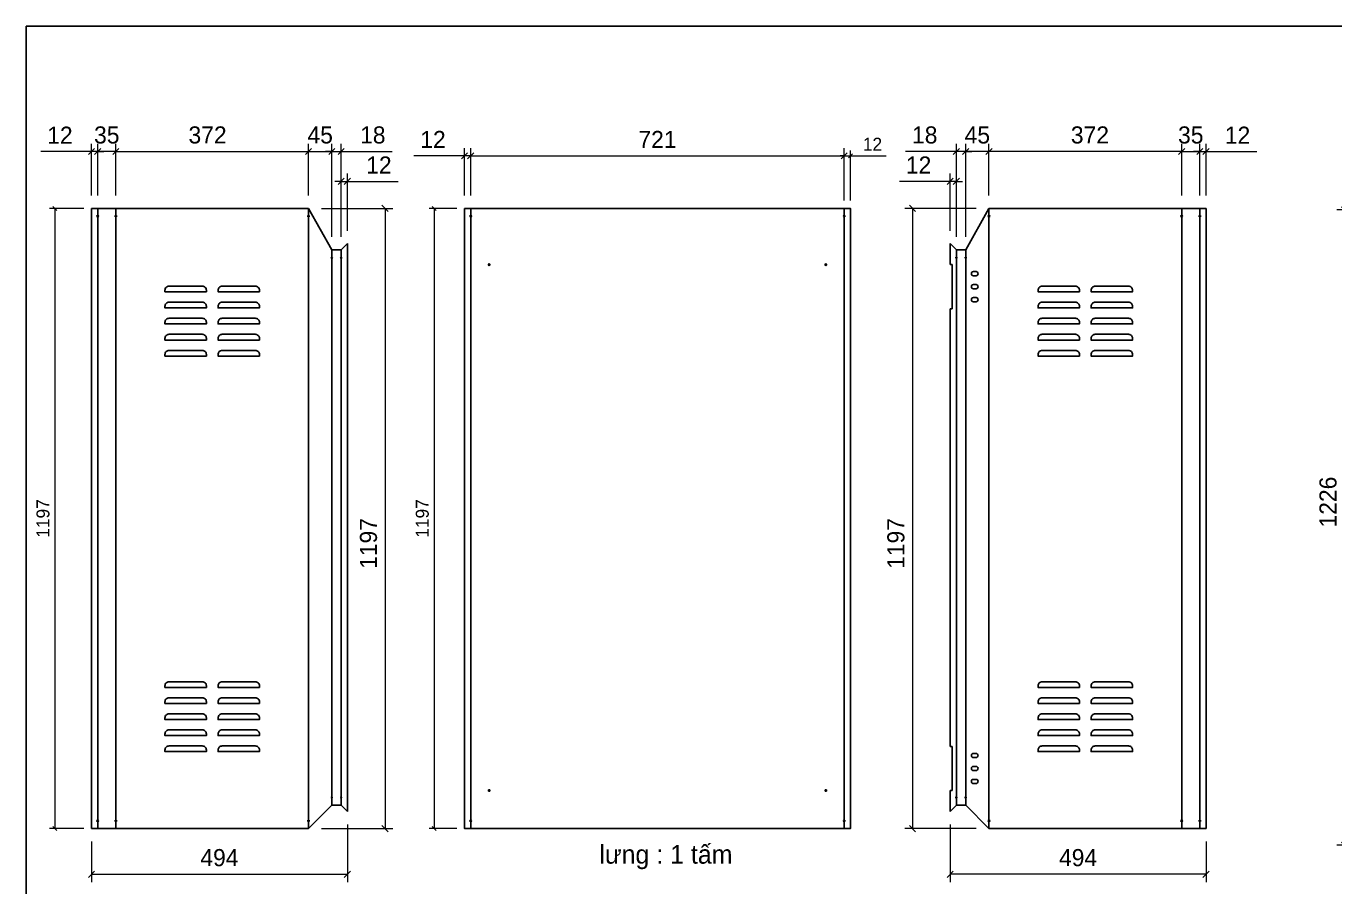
# Model space of a CAD drawing. Header units: millimetres. Extents: x 0 to 4101, y 0 to 2900.
# Drawn here: x 0 to 2526, y 1239 to 2900 of the extents above; entities that cross this region are included whole.
import ezdxf

# ---------------------------------------------------------------- set-up
doc = ezdxf.new("R2010")
doc.units = ezdxf.units.MM
doc.layers.add('CNC', color=7, linetype='Continuous')
doc.layers.add('DIM', color=253, linetype='Continuous')
doc.styles.add('Arial', font='arial.ttf')
doc.dimstyles.new('Dim-25', dxfattribs={"dimtxt": 25, "dimasz": 8, "dimexe": 10, "dimexo": 15, "dimgap": 10, "dimtad": 1, "dimdec": 0, "dimtxsty": 'Standard', "dimblk": 'OBLIQUE', "dimcen": 10, "dimclrd": 5, "dimclre": 5, "dimclrt": 3, "dimazin": 3, "dimtfac": 1, "dimtdec": 0, "dimtmove": 0, "dimatfit": 3, "dimldrblk": 'OBLIQUE', "dimlwd": 9, "dimlwe": 9})
doc.dimstyles.new('Dim-33', dxfattribs={"dimtxt": 33, "dimasz": 12, "dimexe": 15, "dimexo": 25, "dimgap": 15, "dimtad": 1, "dimdec": 0, "dimtxsty": 'Standard', "dimblk": 'OBLIQUE', "dimcen": 10, "dimclrd": 5, "dimclre": 5, "dimclrt": 3, "dimazin": 3, "dimtfac": 1, "dimtdec": 0, "dimtmove": 0, "dimatfit": 3, "dimldrblk": 'OPEN30', "dimlwd": 9, "dimlwe": 9})

# ---------------------------------------------------------------- blocks, each defined once
blk = doc.blocks.new('*D1')
at = {"color": 0, "linetype": 'ByBlock', "lineweight": -2}
for p, q in [((698.8, 2542), (686.8, 2554)), ((686.8, 1357), (698.8, 1345))]:
    blk.add_line(p, q, dxfattribs=at)
at = {"layer": 'Defpoints', "color": 0, "transparency": 16777216}
for p in [(545.1, 2548), (545.1, 1351), (692.8, 1351)]:
    blk.add_point(p, dxfattribs=at)
at = {"layer": 'DIM', "color": 5, "lineweight": 9, "transparency": 16777216}
for p, q in [((570.1, 2548), (707.8, 2548)), ((692.8, 2548), (692.8, 1351)), ((570.1, 1351), (707.8, 1351))]:
    blk.add_line(p, q, dxfattribs=at)
at = {"layer": 'DIM', "color": 3, "transparency": 16777216, "insert": (661, 1901.3), "char_height": 33, "attachment_point": 5, "rotation": 90}
blk.add_mtext('1197', dxfattribs=at)
blk = doc.blocks.new('_Oblique')
at = {"color": 0, "linetype": 'ByBlock', "lineweight": -2}
blk.add_line((-0.5, -0.5), (0.5, 0.5), dxfattribs=at)
blk = doc.blocks.new('_Open30')
at = {"color": 0, "linetype": 'ByBlock', "lineweight": -2}
for p, q in [((-1, 0.27), (0, 0)), ((0, 0), (-1, -0.27)), ((0, 0), (-1, 0))]:
    blk.add_line(p, q, dxfattribs=at)
blk = doc.blocks.new('*D2')
at = {"color": 0, "linetype": 'ByBlock', "lineweight": -2}
for p, q in [((179.1, 2663.8), (167.1, 2651.8)), ((539.1, 2651.8), (551.1, 2663.8))]:
    blk.add_line(p, q, dxfattribs=at)
at = {"layer": 'Defpoints', "color": 0, "transparency": 16777216}
for p in [(545.1, 2657.8), (173.1, 2548), (545.1, 2548)]:
    blk.add_point(p, dxfattribs=at)
at = {"layer": 'DIM', "color": 5, "lineweight": 9, "transparency": 16777216}
for p, q in [((173.1, 2573), (173.1, 2672.8)), ((173.1, 2657.8), (545.1, 2657.8)), ((545.1, 2573), (545.1, 2672.8))]:
    blk.add_line(p, q, dxfattribs=at)
at = {"layer": 'DIM', "color": 3, "transparency": 16777216, "insert": (350.2, 2689.6), "char_height": 33, "attachment_point": 5}
blk.add_mtext('372', dxfattribs=at)
blk = doc.blocks.new('*D3')
at = {"color": 0, "linetype": 'ByBlock', "lineweight": -2}
for p, q in [((551.1, 2663.8), (539.1, 2651.8)), ((584.1, 2651.8), (596.1, 2663.8))]:
    blk.add_line(p, q, dxfattribs=at)
at = {"layer": 'Defpoints', "color": 0, "transparency": 16777216}
for p in [(590.1, 2657.8), (545.1, 2548), (590.1, 2468)]:
    blk.add_point(p, dxfattribs=at)
at = {"layer": 'DIM', "color": 5, "lineweight": 9, "transparency": 16777216}
for p, q in [((545.1, 2573), (545.1, 2672.8)), ((545.1, 2657.8), (590.1, 2657.8)), ((590.1, 2493), (590.1, 2672.8))]:
    blk.add_line(p, q, dxfattribs=at)
at = {"layer": 'DIM', "color": 3, "transparency": 16777216, "insert": (567.6, 2689.6), "char_height": 33, "attachment_point": 5}
blk.add_mtext('45', dxfattribs=at)
blk = doc.blocks.new('*D4')
at = {"color": 0, "linetype": 'ByBlock', "lineweight": -2}
for p, q in [((584.1, 2651.8), (596.1, 2663.8)), ((614.1, 2663.8), (602.1, 2651.8))]:
    blk.add_line(p, q, dxfattribs=at)
at = {"layer": 'Defpoints', "color": 0, "transparency": 16777216}
for p in [(608.1, 2657.8), (590.1, 2468), (608.1, 2468)]:
    blk.add_point(p, dxfattribs=at)
at = {"layer": 'DIM', "color": 5, "lineweight": 9, "transparency": 16777216}
for p, q in [((590.1, 2657.8), (578.1, 2657.8)), ((590.1, 2493), (590.1, 2672.8)), ((590.1, 2657.8), (608.1, 2657.8)), ((608.1, 2493), (608.1, 2672.8)), ((608.1, 2657.8), (706.4, 2657.8))]:
    blk.add_line(p, q, dxfattribs=at)
at = {"layer": 'DIM', "color": 3, "transparency": 16777216, "insert": (669.2, 2689.6), "char_height": 33, "attachment_point": 5}
blk.add_mtext('18', dxfattribs=at)
blk = doc.blocks.new('*D5')
at = {"color": 0, "linetype": 'ByBlock', "lineweight": -2}
for p, q in [((144.1, 2663.8), (132.1, 2651.8)), ((167.1, 2651.8), (179.1, 2663.8))]:
    blk.add_line(p, q, dxfattribs=at)
at = {"layer": 'Defpoints', "color": 0, "transparency": 16777216}
for p in [(138.1, 2657.8), (138.1, 2548), (173.1, 2548)]:
    blk.add_point(p, dxfattribs=at)
at = {"layer": 'DIM', "color": 5, "lineweight": 9, "transparency": 16777216}
for p, q in [((138.1, 2573), (138.1, 2672.8)), ((173.1, 2657.8), (138.1, 2657.8)), ((173.1, 2573), (173.1, 2672.8))]:
    blk.add_line(p, q, dxfattribs=at)
at = {"layer": 'DIM', "color": 3, "transparency": 16777216, "insert": (155.6, 2689.6), "char_height": 33, "attachment_point": 5}
blk.add_mtext('35', dxfattribs=at)
blk = doc.blocks.new('*D6')
at = {"color": 0, "linetype": 'ByBlock', "lineweight": -2}
for p, q in [((602.1, 2594.2), (614.1, 2606.2)), ((626.1, 2606.2), (614.1, 2594.2))]:
    blk.add_line(p, q, dxfattribs=at)
at = {"layer": 'Defpoints', "color": 0, "transparency": 16777216}
for p in [(620.1, 2600.2), (620.1, 2480), (608.1, 2468)]:
    blk.add_point(p, dxfattribs=at)
at = {"layer": 'DIM', "color": 5, "lineweight": 9, "transparency": 16777216}
for p, q in [((608.1, 2493), (608.1, 2615.2)), ((620.1, 2505), (620.1, 2615.2)), ((608.1, 2600.2), (596.1, 2600.2)), ((608.1, 2600.2), (620.1, 2600.2)), ((620.1, 2600.2), (718, 2600.2))]:
    blk.add_line(p, q, dxfattribs=at)
at = {"layer": 'DIM', "color": 3, "transparency": 16777216, "insert": (681, 2631.8), "char_height": 33, "attachment_point": 5}
blk.add_mtext('12', dxfattribs=at)
blk = doc.blocks.new('f3daunguoc')
at = {"layer": 'CNC', "color": 2, "lineweight": -3}
blk.add_circle((0, 0), 1.5, dxfattribs=at)
blk = doc.blocks.new('f2dauxuoi')
at = {"layer": 'CNC', "color": 2, "lineweight": -3}
blk.add_circle((0, 0), 1, dxfattribs=at)
blk = doc.blocks.new('*D7')
at = {"color": 0, "linetype": 'ByBlock', "lineweight": -2}
for p, q in [((132.1, 1268.8), (120.1, 1256.8)), ((614.1, 1256.8), (626.1, 1268.8))]:
    blk.add_line(p, q, dxfattribs=at)
at = {"layer": 'Defpoints', "color": 0, "ltscale": 3, "transparency": 16777216}
for p in [(620.1, 1384), (126.1, 1351), (620.1, 1262.8)]:
    blk.add_point(p, dxfattribs=at)
at = {"layer": 'DIM', "color": 5, "lineweight": 9, "ltscale": 3, "transparency": 16777216}
for p, q in [((620.1, 1359), (620.1, 1247.8)), ((126.1, 1326), (126.1, 1247.8)), ((126.1, 1262.8), (620.1, 1262.8))]:
    blk.add_line(p, q, dxfattribs=at)
at = {"layer": 'DIM', "color": 3, "ltscale": 3, "transparency": 16777216, "insert": (373.1, 1294.7), "char_height": 33, "attachment_point": 5}
blk.add_mtext('494', dxfattribs=at)
blk = doc.blocks.new('*D8')
at = {"color": 0, "linetype": 'ByBlock', "lineweight": -2}
for p, q in [((1717.1, 2542), (1705.1, 2554)), ((1705.1, 1357), (1717.1, 1345))]:
    blk.add_line(p, q, dxfattribs=at)
at = {"layer": 'Defpoints', "color": 0, "transparency": 16777216}
for p in [(1858.8, 2548), (1711.1, 1351), (1858.8, 1351)]:
    blk.add_point(p, dxfattribs=at)
at = {"layer": 'DIM', "color": 5, "lineweight": 9, "transparency": 16777216}
for p, q in [((1833.8, 2548), (1696.1, 2548)), ((1711.1, 2548), (1711.1, 1351)), ((1833.8, 1351), (1696.1, 1351))]:
    blk.add_line(p, q, dxfattribs=at)
at = {"layer": 'DIM', "color": 3, "transparency": 16777216, "insert": (1679.2, 1901.3), "char_height": 33, "attachment_point": 5, "rotation": 90}
blk.add_mtext('1197', dxfattribs=at)
blk = doc.blocks.new('*D9')
at = {"color": 0, "linetype": 'ByBlock', "lineweight": -2}
for p, q in [((1864.8, 2663.8), (1852.8, 2651.8)), ((2224.8, 2651.8), (2236.8, 2663.8))]:
    blk.add_line(p, q, dxfattribs=at)
at = {"layer": 'Defpoints', "color": 0, "transparency": 16777216}
for p in [(1858.8, 2657.8), (1858.8, 2548), (2230.8, 2548)]:
    blk.add_point(p, dxfattribs=at)
at = {"layer": 'DIM', "color": 5, "lineweight": 9, "transparency": 16777216}
for p, q in [((1858.8, 2573), (1858.8, 2672.8)), ((2230.8, 2657.8), (1858.8, 2657.8)), ((2230.8, 2573), (2230.8, 2672.8))]:
    blk.add_line(p, q, dxfattribs=at)
at = {"layer": 'DIM', "color": 3, "transparency": 16777216, "insert": (2053.7, 2689.6), "char_height": 33, "attachment_point": 5}
blk.add_mtext('372', dxfattribs=at)
blk = doc.blocks.new('*D10')
at = {"color": 0, "linetype": 'ByBlock', "lineweight": -2}
for p, q in [((1819.8, 2663.8), (1807.8, 2651.8)), ((1852.8, 2651.8), (1864.8, 2663.8))]:
    blk.add_line(p, q, dxfattribs=at)
at = {"layer": 'Defpoints', "color": 0, "transparency": 16777216}
for p in [(1813.8, 2657.8), (1858.8, 2548), (1813.8, 2468)]:
    blk.add_point(p, dxfattribs=at)
at = {"layer": 'DIM', "color": 5, "lineweight": 9, "transparency": 16777216}
for p, q in [((1813.8, 2493), (1813.8, 2672.8)), ((1858.8, 2657.8), (1813.8, 2657.8)), ((1858.8, 2573), (1858.8, 2672.8))]:
    blk.add_line(p, q, dxfattribs=at)
at = {"layer": 'DIM', "color": 3, "transparency": 16777216, "insert": (1836.3, 2689.6), "char_height": 33, "attachment_point": 5}
blk.add_mtext('45', dxfattribs=at)
blk = doc.blocks.new('*D11')
at = {"color": 0, "linetype": 'ByBlock', "lineweight": -2}
for p, q in [((1789.8, 2651.8), (1801.8, 2663.8)), ((1819.8, 2663.8), (1807.8, 2651.8))]:
    blk.add_line(p, q, dxfattribs=at)
at = {"layer": 'Defpoints', "color": 0, "transparency": 16777216}
for p in [(1795.8, 2657.8), (1795.8, 2468), (1813.8, 2468)]:
    blk.add_point(p, dxfattribs=at)
at = {"layer": 'DIM', "color": 5, "lineweight": 9, "transparency": 16777216}
for p, q in [((1795.8, 2657.8), (1697.6, 2657.8)), ((1795.8, 2493), (1795.8, 2672.8)), ((1813.8, 2657.8), (1795.8, 2657.8)), ((1813.8, 2493), (1813.8, 2672.8)), ((1813.8, 2657.8), (1825.8, 2657.8))]:
    blk.add_line(p, q, dxfattribs=at)
at = {"layer": 'DIM', "color": 3, "transparency": 16777216, "insert": (1734.7, 2689.6), "char_height": 33, "attachment_point": 5}
blk.add_mtext('18', dxfattribs=at)
blk = doc.blocks.new('*D12')
at = {"color": 0, "linetype": 'ByBlock', "lineweight": -2}
for p, q in [((2236.8, 2663.8), (2224.8, 2651.8)), ((2259.8, 2651.8), (2271.8, 2663.8))]:
    blk.add_line(p, q, dxfattribs=at)
at = {"layer": 'Defpoints', "color": 0, "transparency": 16777216}
for p in [(2265.8, 2657.8), (2230.8, 2548), (2265.8, 2548)]:
    blk.add_point(p, dxfattribs=at)
at = {"layer": 'DIM', "color": 5, "lineweight": 9, "transparency": 16777216}
for p, q in [((2230.8, 2573), (2230.8, 2672.8)), ((2230.8, 2657.8), (2265.8, 2657.8)), ((2265.8, 2573), (2265.8, 2672.8))]:
    blk.add_line(p, q, dxfattribs=at)
at = {"layer": 'DIM', "color": 3, "transparency": 16777216, "insert": (2248.3, 2689.6), "char_height": 33, "attachment_point": 5}
blk.add_mtext('35', dxfattribs=at)
blk = doc.blocks.new('*D13')
at = {"color": 0, "linetype": 'ByBlock', "lineweight": -2}
for p, q in [((1777.8, 2594.2), (1789.8, 2606.2)), ((1801.8, 2606.2), (1789.8, 2594.2))]:
    blk.add_line(p, q, dxfattribs=at)
at = {"layer": 'Defpoints', "color": 0, "transparency": 16777216}
for p in [(1783.8, 2600.2), (1783.8, 2480), (1795.8, 2468)]:
    blk.add_point(p, dxfattribs=at)
at = {"layer": 'DIM', "color": 5, "lineweight": 9, "transparency": 16777216}
for p, q in [((1783.8, 2505), (1783.8, 2615.2)), ((1795.8, 2493), (1795.8, 2615.2)), ((1783.8, 2600.2), (1686, 2600.2)), ((1795.8, 2600.2), (1783.8, 2600.2)), ((1795.8, 2600.2), (1807.8, 2600.2))]:
    blk.add_line(p, q, dxfattribs=at)
at = {"layer": 'DIM', "color": 3, "transparency": 16777216, "insert": (1722.9, 2631.8), "char_height": 33, "attachment_point": 5}
blk.add_mtext('12', dxfattribs=at)
blk = doc.blocks.new('*D14')
at = {"color": 0, "linetype": 'ByBlock', "lineweight": -2}
for p, q in [((1789.8, 1268.8), (1777.8, 1256.8)), ((2271.8, 1256.8), (2283.8, 1268.8))]:
    blk.add_line(p, q, dxfattribs=at)
at = {"layer": 'Defpoints', "color": 0, "ltscale": 3, "transparency": 16777216}
for p in [(1783.8, 1384), (2277.8, 1351), (1783.8, 1262.8)]:
    blk.add_point(p, dxfattribs=at)
at = {"layer": 'DIM', "color": 5, "lineweight": 9, "ltscale": 3, "transparency": 16777216}
for p, q in [((1783.8, 1359), (1783.8, 1247.8)), ((2277.8, 1326), (2277.8, 1247.8)), ((2277.8, 1262.8), (1783.8, 1262.8))]:
    blk.add_line(p, q, dxfattribs=at)
at = {"layer": 'DIM', "color": 3, "ltscale": 3, "transparency": 16777216, "insert": (2030.8, 1294.7), "char_height": 33, "attachment_point": 5}
blk.add_mtext('494', dxfattribs=at)
blk = doc.blocks.new('*D15')
at = {"color": 0, "linetype": 'ByBlock', "lineweight": -2}
for p, q in [((840.3, 2643.5), (852.3, 2655.5)), ((864.3, 2655.5), (852.3, 2643.5))]:
    blk.add_line(p, q, dxfattribs=at)
at = {"layer": 'Defpoints', "color": 0, "transparency": 16777216}
for p in [(846.3, 2649.5), (846.3, 2548), (858.3, 2548)]:
    blk.add_point(p, dxfattribs=at)
at = {"layer": 'DIM', "color": 5, "lineweight": 9, "transparency": 16777216}
for p, q in [((846.3, 2573), (846.3, 2664.5)), ((858.3, 2573), (858.3, 2664.5)), ((846.3, 2649.5), (748.5, 2649.5)), ((858.3, 2649.5), (846.3, 2649.5)), ((858.3, 2649.5), (870.3, 2649.5))]:
    blk.add_line(p, q, dxfattribs=at)
at = {"layer": 'DIM', "color": 3, "transparency": 16777216, "insert": (785.4, 2681.1), "char_height": 33, "attachment_point": 5}
blk.add_mtext('12', dxfattribs=at)
blk = doc.blocks.new('*D16')
at = {"color": 0, "linetype": 'ByBlock', "lineweight": -2}
for p, q in [((864.3, 2655.5), (852.3, 2643.5)), ((1573.3, 2643.5), (1585.3, 2655.5))]:
    blk.add_line(p, q, dxfattribs=at)
at = {"layer": 'Defpoints', "color": 0, "transparency": 16777216}
for p in [(1579.3, 2649.5), (858.3, 2548), (1579.3, 2548)]:
    blk.add_point(p, dxfattribs=at)
at = {"layer": 'DIM', "color": 5, "lineweight": 9, "transparency": 16777216}
for p, q in [((858.3, 2573), (858.3, 2664.5)), ((1579.3, 2573), (1579.3, 2664.5)), ((858.3, 2649.5), (1579.3, 2649.5))]:
    blk.add_line(p, q, dxfattribs=at)
at = {"layer": 'DIM', "color": 3, "transparency": 16777216, "insert": (1218.8, 2681.1), "char_height": 33, "attachment_point": 5}
blk.add_mtext('721', dxfattribs=at)
blk = doc.blocks.new('*D17')
at = {"color": 0, "linetype": 'ByBlock', "lineweight": -2}
for p, q in [((791.7, 2544), (783.7, 2552)), ((783.7, 1355), (791.7, 1347))]:
    blk.add_line(p, q, dxfattribs=at)
at = {"color": 5, "lineweight": 9, "ltscale": 3, "transparency": 16777216}
for p, q in [((831.3, 2548), (777.7, 2548)), ((787.7, 2548), (787.7, 1351)), ((831.3, 1351), (777.7, 1351))]:
    blk.add_line(p, q, dxfattribs=at)
at = {"layer": 'Defpoints', "color": 0, "ltscale": 3, "transparency": 16777216}
for p in [(846.3, 2548), (787.7, 1351), (846.3, 1351)]:
    blk.add_point(p, dxfattribs=at)
at = {"color": 3, "ltscale": 3, "transparency": 16777216, "insert": (764.9, 1949.5), "char_height": 25, "attachment_point": 5, "rotation": 90}
blk.add_mtext('1197', dxfattribs=at)
blk = doc.blocks.new('*D32')
at = {"color": 0, "linetype": 'ByBlock', "lineweight": -2}
for p, q in [((59.3, 2544), (51.3, 2552)), ((51.3, 1355), (59.3, 1347))]:
    blk.add_line(p, q, dxfattribs=at)
at = {"color": 5, "lineweight": 9, "ltscale": 3, "transparency": 16777216}
for p, q in [((111.1, 2548), (45.3, 2548)), ((55.3, 2548), (55.3, 1351)), ((111.1, 1351), (45.3, 1351))]:
    blk.add_line(p, q, dxfattribs=at)
at = {"layer": 'Defpoints', "color": 0, "ltscale": 3, "transparency": 16777216}
for p in [(126.1, 2548), (55.3, 1351), (126.1, 1351)]:
    blk.add_point(p, dxfattribs=at)
at = {"color": 3, "ltscale": 3, "transparency": 16777216, "insert": (32.6, 1949.5), "char_height": 25, "attachment_point": 5, "rotation": 90}
blk.add_mtext('1197', dxfattribs=at)
blk = doc.blocks.new('*D33')
at = {"color": 0, "linetype": 'ByBlock', "lineweight": -2}
for p, q in [((120.1, 2651.8), (132.1, 2663.8)), ((144.1, 2663.8), (132.1, 2651.8))]:
    blk.add_line(p, q, dxfattribs=at)
at = {"layer": 'Defpoints', "color": 0, "transparency": 16777216}
for p in [(126.1, 2657.8), (126.1, 2548), (138.1, 2548)]:
    blk.add_point(p, dxfattribs=at)
at = {"layer": 'DIM', "color": 5, "lineweight": 9, "transparency": 16777216}
for p, q in [((126.1, 2657.8), (28.3, 2657.8)), ((126.1, 2573), (126.1, 2672.8)), ((138.1, 2657.8), (126.1, 2657.8)), ((138.1, 2573), (138.1, 2672.8)), ((138.1, 2657.8), (150.1, 2657.8))]:
    blk.add_line(p, q, dxfattribs=at)
at = {"layer": 'DIM', "color": 3, "transparency": 16777216, "insert": (65.2, 2689.4), "char_height": 33, "attachment_point": 5}
blk.add_mtext('12', dxfattribs=at)
blk = doc.blocks.new('*D34')
at = {"color": 0, "linetype": 'ByBlock', "lineweight": -2}
for p, q in [((2259.8, 2651.8), (2271.8, 2663.8)), ((2283.8, 2663.8), (2271.8, 2651.8))]:
    blk.add_line(p, q, dxfattribs=at)
at = {"layer": 'Defpoints', "color": 0, "transparency": 16777216}
for p in [(2277.8, 2657.8), (2265.8, 2548), (2277.8, 2548)]:
    blk.add_point(p, dxfattribs=at)
at = {"layer": 'DIM', "color": 5, "lineweight": 9, "transparency": 16777216}
for p, q in [((2265.8, 2657.8), (2253.8, 2657.8)), ((2265.8, 2573), (2265.8, 2672.8)), ((2265.8, 2657.8), (2277.8, 2657.8)), ((2277.8, 2573), (2277.8, 2672.8)), ((2277.8, 2657.8), (2375.6, 2657.8))]:
    blk.add_line(p, q, dxfattribs=at)
at = {"layer": 'DIM', "color": 3, "transparency": 16777216, "insert": (2338.7, 2689.4), "char_height": 33, "attachment_point": 5}
blk.add_mtext('12', dxfattribs=at)
blk = doc.blocks.new('KHUNG CHUẨN')
at = {"color": 7}
blk.add_lwpolyline([(16919.2, -26555.2), (19889.2, -26555.2), (19889.2, -28655.2), (16919.2, -28655.2)], close=True, dxfattribs=at)
at = {"color": 3, "style": 'Arial'}
for tag, p in [('#01', (17055.6, -28580.1)), ('#02', (17431.4, -28580.1)), ('#03', (18030.6, -28580.1)), ('#08', (18751.7, -28580.1)), ('#10', (19064.8, -28580.1)), ('#04', (17024.8, -28634.6)), ('#05', (17308.5, -28633)), ('#06', (17632.7, -28633.7)), ('#07', (18002, -28634.7)), ('#09', (18753.8, -28632.6)), ('#11', (19060.3, -28625.7)), ('#12', (19806.5, -28628.9))]:
    blk.add_attdef(tag, p, '', height=20, dxfattribs=at)
blk = doc.blocks.new('*D38')
at = {"color": 0, "linetype": 'ByBlock', "lineweight": -2}
for p, q in [((2551.3, 2539), (2539.3, 2551)), ((2539.3, 1325), (2551.3, 1313))]:
    blk.add_line(p, q, dxfattribs=at)
at = {"layer": 'Defpoints', "color": 0, "transparency": 16777216}
for p in [(2714.8, 2545), (2545.3, 1319), (2714.8, 1319)]:
    blk.add_point(p, dxfattribs=at)
at = {"layer": 'DIM', "color": 5, "lineweight": 9, "transparency": 16777216}
for p, q in [((2689.8, 2545), (2530.3, 2545)), ((2545.3, 2545), (2545.3, 1319)), ((2689.8, 1319), (2530.3, 1319))]:
    blk.add_line(p, q, dxfattribs=at)
at = {"layer": 'DIM', "color": 3, "transparency": 16777216, "insert": (2513.5, 1981.2), "char_height": 33, "attachment_point": 5, "rotation": 90}
blk.add_mtext('1226', dxfattribs=at)
blk = doc.blocks.new('*D41')
at = {"color": 0, "linetype": 'ByBlock', "lineweight": -2}
for p, q in [((1575.3, 2645.5), (1583.3, 2653.5)), ((1595.3, 2653.5), (1587.3, 2645.5))]:
    blk.add_line(p, q, dxfattribs=at)
at = {"color": 5, "lineweight": 9, "ltscale": 3, "transparency": 16777216}
for p, q in [((1579.3, 2563), (1579.3, 2659.5)), ((1591.3, 2563), (1591.3, 2659.5)), ((1579.3, 2649.5), (1571.3, 2649.5)), ((1579.3, 2649.5), (1591.3, 2649.5)), ((1591.3, 2649.5), (1660.5, 2649.5))]:
    blk.add_line(p, q, dxfattribs=at)
at = {"layer": 'Defpoints', "color": 0, "ltscale": 3, "transparency": 16777216}
for p in [(1591.3, 2649.5), (1579.3, 2548), (1591.3, 2548)]:
    blk.add_point(p, dxfattribs=at)
at = {"color": 3, "ltscale": 3, "transparency": 16777216, "insert": (1633.9, 2672), "char_height": 25, "attachment_point": 5}
blk.add_mtext('12', dxfattribs=at)

msp = doc.modelspace()

# ---------------------------------------------------------------- linework, layer by layer
at = {"color": 7}
for p, q in [((126.1, 2548), (126.1, 1351)), ((138.1, 2548), (138.1, 1351)), ((138.1, 2548), (173.1, 2548)), ((173.1, 2548), (173.1, 1351)), ((545.1, 2548), (545.1, 1351)), ((545.1, 2548), (590.1, 2468)), ((846.3, 2548), (846.3, 1351)), ((858.3, 2548), (858.3, 1351)), ((1579.3, 2548), (1579.3, 1351)), ((1591.3, 2548), (1591.3, 1351)), ((1858.8, 2548), (1813.8, 2468)), ((1858.8, 2548), (1858.8, 1351)), ((2230.8, 2548), (2230.8, 1351)), ((2265.8, 2548), (2230.8, 2548)), ((2265.8, 2548), (2265.8, 1351)), ((2277.8, 2548), (2277.8, 1351)), ((608.1, 2468), (620.1, 2480)), ((620.1, 2480), (620.1, 1384)), ((1783.8, 2480), (1783.8, 2439.5)), ((1795.8, 2468), (1783.8, 2480)), ((590.1, 2468), (608.1, 2468)), ((590.1, 2468), (590.1, 1396)), ((608.1, 2468), (608.1, 1396)), ((1813.8, 2468), (1795.8, 2468)), ((1795.8, 2468), (1795.8, 1396)), ((1813.8, 2468), (1813.8, 1396)), ((1783.8, 2354.5), (1783.8, 1509.5)), ((1783.8, 1424.5), (1783.8, 1384)), ((545.1, 1351), (590.1, 1396)), ((608.1, 1396), (590.1, 1396)), ((620.1, 1384), (608.1, 1396)), ((1783.8, 1384), (1795.8, 1396)), ((1795.8, 1396), (1813.8, 1396)), ((1858.8, 1351), (1813.8, 1396)), ((138.1, 1351), (173.1, 1351)), ((2265.8, 1351), (2230.8, 1351))]:
    msp.add_line(p, q, dxfattribs=at)
at = {"color": 2, "ltscale": 3}
for p, q in [((1783.8, 2439.5), (1787.8, 2439.5)), ((1787.8, 2439.5), (1787.8, 2354.5)), ((1783.8, 2354.5), (1787.8, 2354.5)), ((1783.8, 1509.5), (1787.8, 1509.5)), ((1787.8, 1509.5), (1787.8, 1424.5)), ((1783.8, 1424.5), (1787.8, 1424.5))]:
    msp.add_line(p, q, dxfattribs=at)
at = {"color": 7}
for points in [[(126.1, 2548), (138.1, 2548)], [(173.1, 2548), (545.1, 2548)], [(2230.8, 2548), (1858.8, 2548)], [(2277.8, 2548), (2265.8, 2548)], [(138.1, 1351), (126.1, 1351)], [(545.1, 1351), (173.1, 1351)], [(1858.8, 1351), (2230.8, 1351)], [(2265.8, 1351), (2277.8, 1351)]]:
    msp.add_lwpolyline(points, dxfattribs=at)
at = {"ltscale": 3}
msp.add_lwpolyline([(846.3, 2548), (1591.3, 2548), (1591.3, 1351), (846.3, 1351)], close=True, dxfattribs=at)
at = {"color": 2}
for points in [[(1828.8, 2426, 1), (1828.8, 2418), (1833.8, 2418, 1), (1833.8, 2426)], [(1828.8, 2401, 1), (1828.8, 2393), (1833.8, 2393, 1), (1833.8, 2401)], [(339.9, 2398), (275.9, 2398, 0.414214), (267.9, 2390), (267.9, 2387), (347.9, 2387), (347.9, 2390, 0.414214)], [(442.4, 2398), (378.4, 2398, 0.414214), (370.4, 2390), (370.4, 2387), (450.4, 2387), (450.4, 2390, 0.414214)], [(1828.8, 2376, 1), (1828.8, 2368), (1833.8, 2368, 1), (1833.8, 2376)], [(1961.5, 2398), (2025.5, 2398, -0.414214), (2033.5, 2390), (2033.5, 2387), (1953.5, 2387), (1953.5, 2390, -0.414214)], [(2064, 2398), (2128, 2398, -0.414214), (2136, 2390), (2136, 2387), (2056, 2387), (2056, 2390, -0.414214)], [(339.9, 2367), (275.9, 2367, 0.414214), (267.9, 2359), (267.9, 2356), (347.9, 2356), (347.9, 2359, 0.414214)], [(442.4, 2367), (378.4, 2367, 0.414214), (370.4, 2359), (370.4, 2356), (450.4, 2356), (450.4, 2359, 0.414214)], [(1961.5, 2367), (2025.5, 2367, -0.414214), (2033.5, 2359), (2033.5, 2356), (1953.5, 2356), (1953.5, 2359, -0.414214)], [(2064, 2367), (2128, 2367, -0.414214), (2136, 2359), (2136, 2356), (2056, 2356), (2056, 2359, -0.414214)], [(339.9, 2336), (275.9, 2336, 0.414214), (267.9, 2328), (267.9, 2325), (347.9, 2325), (347.9, 2328, 0.414214)], [(442.4, 2336), (378.4, 2336, 0.414214), (370.4, 2328), (370.4, 2325), (450.4, 2325), (450.4, 2328, 0.414214)], [(1961.5, 2336), (2025.5, 2336, -0.414214), (2033.5, 2328), (2033.5, 2325), (1953.5, 2325), (1953.5, 2328, -0.414214)], [(2064, 2336), (2128, 2336, -0.414214), (2136, 2328), (2136, 2325), (2056, 2325), (2056, 2328, -0.414214)], [(339.9, 2305), (275.9, 2305, 0.414214), (267.9, 2297), (267.9, 2294), (347.9, 2294), (347.9, 2297, 0.414214)], [(442.4, 2305), (378.4, 2305, 0.414214), (370.4, 2297), (370.4, 2294), (450.4, 2294), (450.4, 2297, 0.414214)], [(1961.5, 2305), (2025.5, 2305, -0.414214), (2033.5, 2297), (2033.5, 2294), (1953.5, 2294), (1953.5, 2297, -0.414214)], [(2064, 2305), (2128, 2305, -0.414214), (2136, 2297), (2136, 2294), (2056, 2294), (2056, 2297, -0.414214)], [(339.9, 2274), (275.9, 2274, 0.414214), (267.9, 2266), (267.9, 2263), (347.9, 2263), (347.9, 2266, 0.414214)], [(442.4, 2274), (378.4, 2274, 0.414214), (370.4, 2266), (370.4, 2263), (450.4, 2263), (450.4, 2266, 0.414214)], [(1961.5, 2274), (2025.5, 2274, -0.414214), (2033.5, 2266), (2033.5, 2263), (1953.5, 2263), (1953.5, 2266, -0.414214)], [(2064, 2274), (2128, 2274, -0.414214), (2136, 2266), (2136, 2263), (2056, 2263), (2056, 2266, -0.414214)], [(339.9, 1634.5), (275.9, 1634.5, 0.414214), (267.9, 1626.5), (267.9, 1623.5), (347.9, 1623.5), (347.9, 1626.5, 0.414214)], [(442.4, 1634.5), (378.4, 1634.5, 0.414214), (370.4, 1626.5), (370.4, 1623.5), (450.4, 1623.5), (450.4, 1626.5, 0.414214)], [(1961.5, 1634.5), (2025.5, 1634.5, -0.414214), (2033.5, 1626.5), (2033.5, 1623.5), (1953.5, 1623.5), (1953.5, 1626.5, -0.414214)], [(2064, 1634.5), (2128, 1634.5, -0.414214), (2136, 1626.5), (2136, 1623.5), (2056, 1623.5), (2056, 1626.5, -0.414214)], [(339.9, 1603.5), (275.9, 1603.5, 0.414214), (267.9, 1595.5), (267.9, 1592.5), (347.9, 1592.5), (347.9, 1595.5, 0.414214)], [(442.4, 1603.5), (378.4, 1603.5, 0.414214), (370.4, 1595.5), (370.4, 1592.5), (450.4, 1592.5), (450.4, 1595.5, 0.414214)], [(1961.5, 1603.5), (2025.5, 1603.5, -0.414214), (2033.5, 1595.5), (2033.5, 1592.5), (1953.5, 1592.5), (1953.5, 1595.5, -0.414214)], [(2064, 1603.5), (2128, 1603.5, -0.414214), (2136, 1595.5), (2136, 1592.5), (2056, 1592.5), (2056, 1595.5, -0.414214)], [(339.9, 1572.5), (275.9, 1572.5, 0.414214), (267.9, 1564.5), (267.9, 1561.5), (347.9, 1561.5), (347.9, 1564.5, 0.414214)], [(442.4, 1572.5), (378.4, 1572.5, 0.414214), (370.4, 1564.5), (370.4, 1561.5), (450.4, 1561.5), (450.4, 1564.5, 0.414214)], [(1961.5, 1572.5), (2025.5, 1572.5, -0.414214), (2033.5, 1564.5), (2033.5, 1561.5), (1953.5, 1561.5), (1953.5, 1564.5, -0.414214)], [(2064, 1572.5), (2128, 1572.5, -0.414214), (2136, 1564.5), (2136, 1561.5), (2056, 1561.5), (2056, 1564.5, -0.414214)], [(339.9, 1541.5), (275.9, 1541.5, 0.414214), (267.9, 1533.5), (267.9, 1530.5), (347.9, 1530.5), (347.9, 1533.5, 0.414214)], [(442.4, 1541.5), (378.4, 1541.5, 0.414214), (370.4, 1533.5), (370.4, 1530.5), (450.4, 1530.5), (450.4, 1533.5, 0.414214)], [(1961.5, 1541.5), (2025.5, 1541.5, -0.414214), (2033.5, 1533.5), (2033.5, 1530.5), (1953.5, 1530.5), (1953.5, 1533.5, -0.414214)], [(2064, 1541.5), (2128, 1541.5, -0.414214), (2136, 1533.5), (2136, 1530.5), (2056, 1530.5), (2056, 1533.5, -0.414214)], [(339.9, 1510.5), (275.9, 1510.5, 0.414214), (267.9, 1502.5), (267.9, 1499.5), (347.9, 1499.5), (347.9, 1502.5, 0.414214)], [(442.4, 1510.5), (378.4, 1510.5, 0.414214), (370.4, 1502.5), (370.4, 1499.5), (450.4, 1499.5), (450.4, 1502.5, 0.414214)], [(1828.8, 1488, -1), (1828.8, 1496), (1833.8, 1496, -1), (1833.8, 1488)], [(1961.5, 1510.5), (2025.5, 1510.5, -0.414214), (2033.5, 1502.5), (2033.5, 1499.5), (1953.5, 1499.5), (1953.5, 1502.5, -0.414214)], [(2064, 1510.5), (2128, 1510.5, -0.414214), (2136, 1502.5), (2136, 1499.5), (2056, 1499.5), (2056, 1502.5, -0.414214)], [(1828.8, 1463, -1), (1828.8, 1471), (1833.8, 1471, -1), (1833.8, 1463)], [(1828.8, 1438, -1), (1828.8, 1446), (1833.8, 1446, -1), (1833.8, 1438)]]:
    msp.add_lwpolyline(points, format="xyb", close=True, dxfattribs=at)
at = {"color": 2, "ltscale": 3}
for centre in [(893.8, 2439.5), (1543.8, 2439.5), (893.8, 1424.5), (1543.8, 1424.5)]:
    msp.add_circle(centre, 1.5, dxfattribs=at)

# ---------------------------------------------------------------- block references
at = {"color": 3, "xscale": 1.380837552456796, "yscale": 1.380837552456796, "zscale": 1.380837552456796}
msp.add_blockref('KHUNG CHUẨN', (-23362.7, 39568.1), dxfattribs=at)
at = {"lineweight": -3, "xscale": -1, "rotation": 180}
for name, p in [('f3daunguoc', (138.1, 2533)), ('f3daunguoc', (173.1, 2533)), ('f3daunguoc', (545.1, 2533)), ('f3daunguoc', (858.3, 2533)), ('f3daunguoc', (1579.3, 2533)), ('f2dauxuoi', (590.1, 1411)), ('f2dauxuoi', (608.1, 1411))]:
    msp.add_blockref(name, p, dxfattribs=at)
at = {"lineweight": -3, "rotation": 180}
for name, p in [('f3daunguoc', (1858.8, 2533)), ('f3daunguoc', (2230.8, 2533)), ('f3daunguoc', (2265.8, 2533)), ('f2dauxuoi', (1795.8, 1411)), ('f2dauxuoi', (1813.8, 1411))]:
    msp.add_blockref(name, p, dxfattribs=at)
at = {"lineweight": -3}
for name, p in [('f2dauxuoi', (590.1, 2453)), ('f2dauxuoi', (608.1, 2453)), ('f3daunguoc', (138.1, 1366)), ('f3daunguoc', (173.1, 1366)), ('f3daunguoc', (545.1, 1366)), ('f3daunguoc', (858.3, 1366)), ('f3daunguoc', (1579.3, 1366))]:
    msp.add_blockref(name, p, dxfattribs=at)
at = {"lineweight": -3, "xscale": -1}
for name, p in [('f2dauxuoi', (1795.8, 2453)), ('f2dauxuoi', (1813.8, 2453)), ('f3daunguoc', (1858.8, 1366)), ('f3daunguoc', (2230.8, 1366)), ('f3daunguoc', (2265.8, 1366))]:
    msp.add_blockref(name, p, dxfattribs=at)

# ---------------------------------------------------------------- texts
at = {"color": 2, "insert": (1235.1, 1295.8), "char_height": 36, "width": 496, "attachment_point": 5}
msp.add_mtext('lưng : 1 tấm', dxfattribs=at)

# ---------------------------------------------------------------- dimensions: what is measured, and where the dimension line sits
at = {"ltscale": 3}
dim = msp.add_linear_dim(base=(1591.3, 2649.5), p1=(1579.3, 2548), p2=(1591.3, 2548), dimstyle='Dim-25', dxfattribs=at)
dim.commit()
dim.dimension.update_dxf_attribs({"geometry": '*D41', "text_midpoint": (1633.9, 2672)})
for base, p1, p2, picture, middle in [((55.3, 1351), (126.1, 2548), (126.1, 1351), '*D32', (32.6, 1949.5)), ((787.7, 1351), (846.3, 2548), (846.3, 1351), '*D17', (764.9, 1949.5))]:
    dim = msp.add_linear_dim(base=base, p1=p1, p2=p2, angle=90, dimstyle='Dim-25', dxfattribs=at)
    dim.commit()
    dim.dimension.update_dxf_attribs({"geometry": picture, "text_midpoint": middle})
at = {"layer": 'DIM', "color": 7}
for base, p1, p2, picture, middle in [((126.1, 2657.8), (138.1, 2548), (126.1, 2548), '*D33', (65.2, 2689.4)), ((608.1, 2657.8), (590.1, 2468), (608.1, 2468), '*D4', (669.2, 2689.6)), ((2277.8, 2657.8), (2265.8, 2548), (2277.8, 2548), '*D34', (2338.7, 2689.4)), ((846.3, 2649.5), (858.3, 2548), (846.3, 2548), '*D15', (785.4, 2681.1)), ((1579.3, 2649.5), (858.3, 2548), (1579.3, 2548), '*D16', (1218.8, 2681.1)), ((620.1, 2600.2), (608.1, 2468), (620.1, 2480), '*D6', (681, 2631.8))]:
    dim = msp.add_linear_dim(base=base, p1=p1, p2=p2, dimstyle='Dim-33', dxfattribs=at)
    dim.commit()
    dim.dimension.update_dxf_attribs({"geometry": picture, "text_midpoint": middle})
for base, p1, p2, picture, middle in [((138.1, 2657.8), (173.1, 2548), (138.1, 2548), '*D5', (155.6, 2657.8)), ((545.1, 2657.8), (173.1, 2548), (545.1, 2548), '*D2', (350.2, 2657.8)), ((590.1, 2657.8), (545.1, 2548), (590.1, 2468), '*D3', (567.6, 2657.8))]:
    dim = msp.add_linear_dim(base=base, p1=p1, p2=p2, dimstyle='Dim-33', dxfattribs=at)
    dim.commit()
    dim.dimension.update_dxf_attribs({"geometry": picture, "text_midpoint": middle, "dimtype": 160})
for base, p1, p2, picture, middle in [((1795.8, 2657.8), (1813.8, 2468), (1795.8, 2468), '*D11', (1734.7, 2689.6)), ((1783.8, 2600.2), (1795.8, 2468), (1783.8, 2480), '*D13', (1722.9, 2631.8))]:
    dim = msp.add_linear_dim(base=base, p1=p1, p2=p2, angle=180, dimstyle='Dim-33', dxfattribs=at)
    dim.commit()
    dim.dimension.update_dxf_attribs({"geometry": picture, "text_midpoint": middle})
for base, p1, p2, angle, picture, middle in [((1813.8, 2657.8), (1858.8, 2548), (1813.8, 2468), 180, '*D10', (1836.3, 2657.8)), ((1858.8, 2657.8), (2230.8, 2548), (1858.8, 2548), 180, '*D9', (2053.7, 2657.8)), ((2265.8, 2657.8), (2230.8, 2548), (2265.8, 2548), 180, '*D12', (2248.3, 2657.8)), ((692.8, 1351), (545.1, 2548), (545.1, 1351), 90, '*D1', (692.8, 1901.3)), ((1711.1, 1351), (1858.8, 2548), (1858.8, 1351), 90, '*D8', (1711.1, 1901.3))]:
    dim = msp.add_linear_dim(base=base, p1=p1, p2=p2, angle=angle, dimstyle='Dim-33', dxfattribs=at)
    dim.commit()
    dim.dimension.update_dxf_attribs({"geometry": picture, "text_midpoint": middle, "dimtype": 160})
at = {"layer": 'DIM'}
dim = msp.add_linear_dim(base=(2545.3, 1319), p1=(2714.8, 2545), p2=(2714.8, 1319), angle=90, dimstyle='Dim-33', dxfattribs=at)
dim.commit()
dim.dimension.update_dxf_attribs({"geometry": '*D38', "text_midpoint": (2545.3, 1981.2), "dimtype": 160})
at = {"layer": 'DIM', "ltscale": 3}
dim = msp.add_linear_dim(base=(620.1, 1262.8), p1=(126.1, 1351), p2=(620.1, 1384), dimstyle='Dim-33', dxfattribs=at)
dim.commit()
dim.dimension.update_dxf_attribs({"geometry": '*D7', "text_midpoint": (373.1, 1294.7)})
dim = msp.add_linear_dim(base=(1783.8, 1262.8), p1=(2277.8, 1351), p2=(1783.8, 1384), angle=180, dimstyle='Dim-33', dxfattribs=at)
dim.commit()
dim.dimension.update_dxf_attribs({"geometry": '*D14', "text_midpoint": (2030.8, 1294.7)})

doc.saveas('drawing.dxf')
